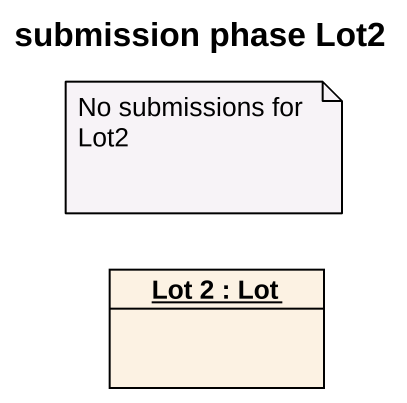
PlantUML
@startuml
title submission phase Lot2
hide circle
hide empty members
object "Lot 2 : Lot" as Lot_2
note as N1
  No submissions for Lot2
end note
@enduml
